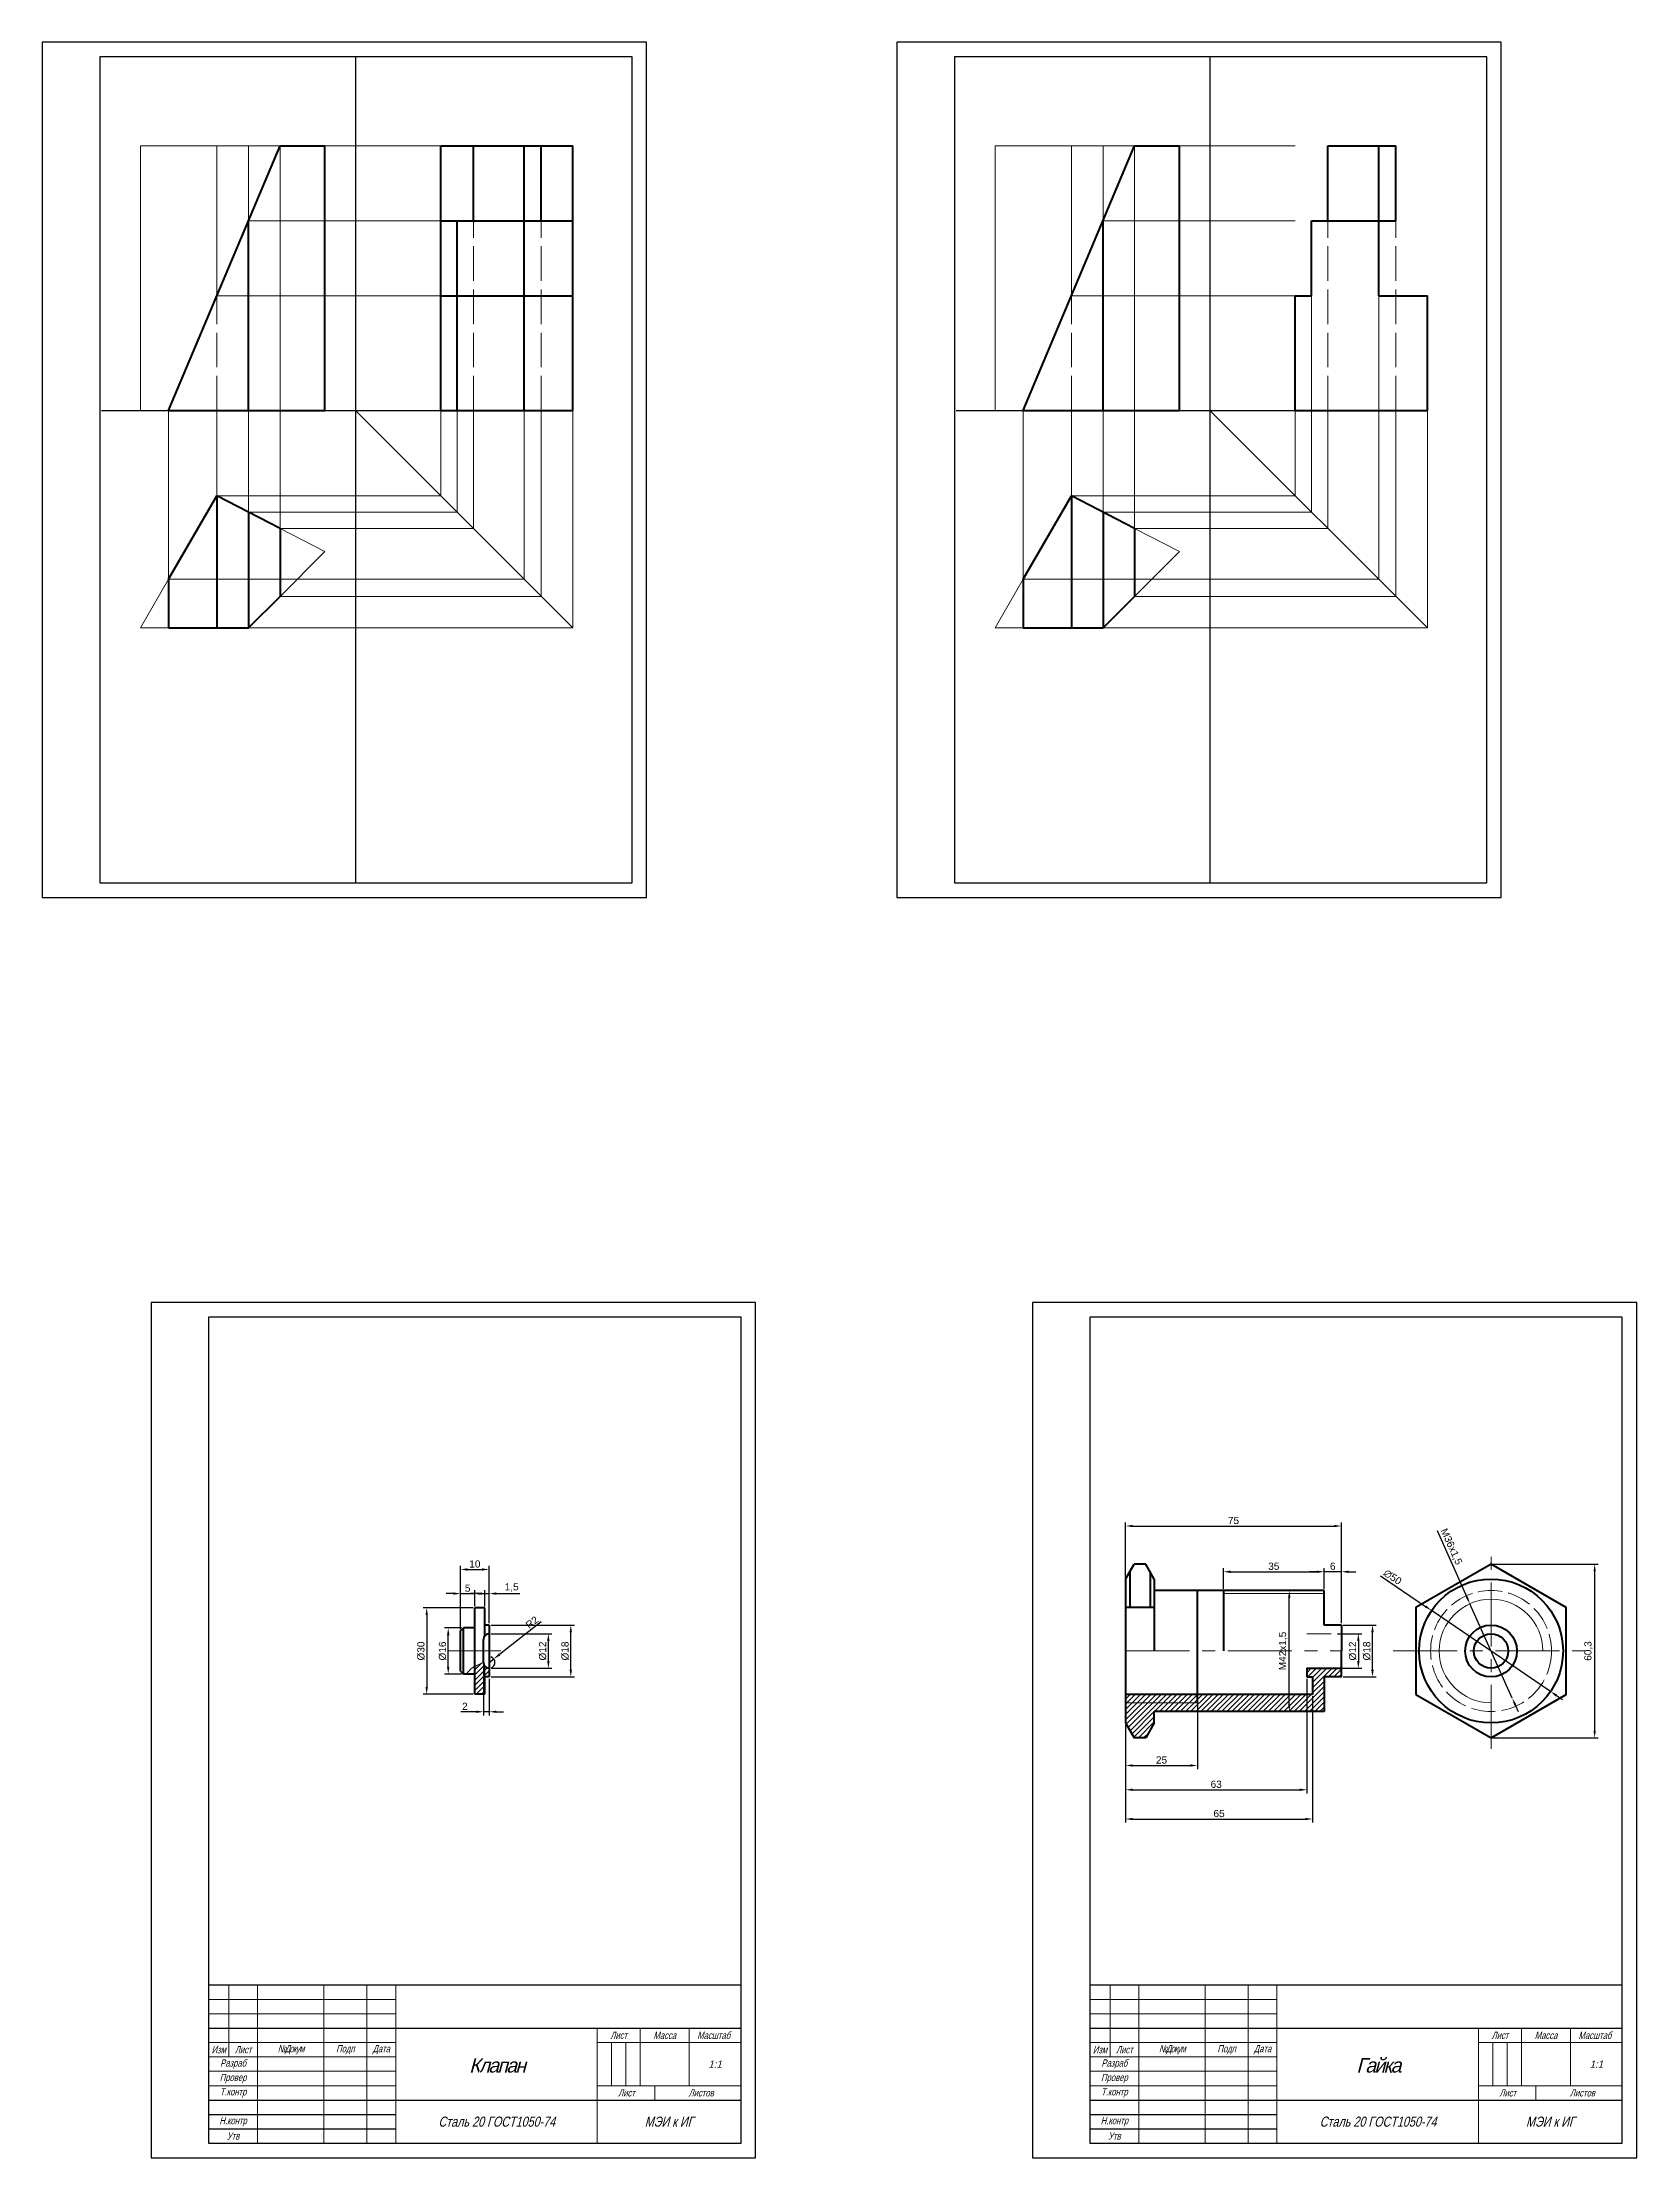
# Model space of a CAD drawing. Header units: millimetres. Extents: x 4220 to 12981, y 2004 to 7022.
# Drawn here: x 5450 to 6004, y 2795 to 3530 of the extents above; entities that cross this region are included whole.
import ezdxf

# ---------------------------------------------------------------- set-up
doc = ezdxf.new("R2010")
doc.units = ezdxf.units.MM
doc.linetypes.add('ACAD_ISO02W100', pattern=[15, 12, -3])
doc.linetypes.add('осевая', pattern=[50.8, 31.75, -6.35, 6.35, -6.35])
doc.styles.get("Standard").update_dxf_attribs({"font": 'arial.ttf'})
doc.dimstyles.new('ISO-25', dxfattribs={"dimtxt": 2.5, "dimasz": 2.5, "dimexe": 1.25, "dimexo": 0.625, "dimtad": 1, "dimtxsty": 'Standard', "dimcen": 2.5, "dimadec": 0, "dimazin": 0, "dimtfac": 1, "dimtmove": 0, "dimatfit": 3, "dimfxl": 1, "dimarcsym": 0})

# ---------------------------------------------------------------- blocks, each defined once
blk = doc.blocks.new('*D12')
at = {"color": 0, "lineweight": -2, "transparency": 16777216}
for p, q in [((5595.88, 2978.77), (5590, 2978.77)), ((5591.25, 2965.27), (5591.25, 2976.27)), ((5595.88, 2962.77), (5590, 2962.77))]:
    blk.add_line(p, q, dxfattribs=at)
at = {"color": 0, "lineweight": 9, "transparency": 16777216}
for points in [[(5590.83, 2976.27), (5591.66, 2976.27), (5591.25, 2978.77)], [(5590.83, 2965.27), (5591.66, 2965.27), (5591.25, 2962.77)]]:
    blk.add_solid(points, dxfattribs=at)
at = {"layer": 'Defpoints', "color": 0, "lineweight": 9, "transparency": 16777216}
for p in [(5591.25, 2978.77), (5596.51, 2978.77), (5596.51, 2962.77)]:
    blk.add_point(p, dxfattribs=at)
at = {"color": 0, "lineweight": 9, "transparency": 16777216, "insert": (5589.28, 2970.77), "char_height": 2.5, "attachment_point": 5, "rotation": 90}
blk.add_mtext('%%C16', dxfattribs=at)
blk = doc.blocks.new('*D13')
at = {"color": 0, "lineweight": -2, "transparency": 16777216}
for p, q in [((5606.13, 2979.77), (5635.1, 2979.77)), ((5633.85, 2964.27), (5633.85, 2977.27)), ((5606.13, 2961.77), (5635.1, 2961.77))]:
    blk.add_line(p, q, dxfattribs=at)
at = {"color": 0, "lineweight": 9, "transparency": 16777216}
for points in [[(5633.43, 2977.27), (5634.26, 2977.27), (5633.85, 2979.77)], [(5633.43, 2964.27), (5634.26, 2964.27), (5633.85, 2961.77)]]:
    blk.add_solid(points, dxfattribs=at)
at = {"layer": 'Defpoints', "color": 0, "lineweight": 9, "transparency": 16777216}
for p in [(5605.51, 2979.77), (5633.85, 2979.77), (5605.51, 2961.77)]:
    blk.add_point(p, dxfattribs=at)
at = {"color": 0, "lineweight": 9, "transparency": 16777216, "insert": (5631.88, 2970.77), "char_height": 2.5, "attachment_point": 5, "rotation": 90}
blk.add_mtext('%%C18', dxfattribs=at)
blk = doc.blocks.new('*D14')
at = {"color": 0, "lineweight": -2, "transparency": 16777216}
for p, q in [((5603.51, 2966.15), (5603.51, 2948.42)), ((5605.51, 2961.15), (5605.51, 2948.42)), ((5601.01, 2949.67), (5595.6, 2949.67)), ((5605.51, 2949.67), (5603.51, 2949.67)), ((5608.01, 2949.67), (5610.51, 2949.67))]:
    blk.add_line(p, q, dxfattribs=at)
at = {"color": 0, "lineweight": 9, "transparency": 16777216}
for points in [[(5601.01, 2950.08), (5601.01, 2949.25), (5603.51, 2949.67)], [(5608.01, 2950.08), (5608.01, 2949.25), (5605.51, 2949.67)]]:
    blk.add_solid(points, dxfattribs=at)
at = {"layer": 'Defpoints', "color": 0, "lineweight": 9, "transparency": 16777216}
for p in [(5603.51, 2966.77), (5605.51, 2961.77), (5603.51, 2949.67)]:
    blk.add_point(p, dxfattribs=at)
at = {"color": 0, "lineweight": 9, "transparency": 16777216, "insert": (5597.05, 2951.55), "char_height": 2.5, "attachment_point": 5}
blk.add_mtext('2', dxfattribs=at)
blk = doc.blocks.new('*D15')
at = {"color": 0, "lineweight": -2, "transparency": 16777216}
for p, q in [((5606.13, 2976.77), (5627.31, 2976.77)), ((5626.06, 2967.27), (5626.06, 2974.27)), ((5606.13, 2964.77), (5627.31, 2964.77))]:
    blk.add_line(p, q, dxfattribs=at)
at = {"color": 0, "lineweight": 9, "transparency": 16777216}
for points in [[(5625.64, 2974.27), (5626.47, 2974.27), (5626.06, 2976.77)], [(5625.64, 2967.27), (5626.47, 2967.27), (5626.06, 2964.77)]]:
    blk.add_solid(points, dxfattribs=at)
at = {"layer": 'Defpoints', "color": 0, "lineweight": 9, "transparency": 16777216}
for p in [(5605.51, 2976.77), (5626.06, 2976.77), (5605.51, 2964.77)]:
    blk.add_point(p, dxfattribs=at)
at = {"color": 0, "lineweight": 9, "transparency": 16777216, "insert": (5624.09, 2970.77), "char_height": 2.5, "attachment_point": 5, "rotation": 90}
blk.add_mtext('%%C12', dxfattribs=at)
blk = doc.blocks.new('*D16')
at = {"color": 0, "lineweight": -2, "transparency": 16777216}
for p, q in [((5623.6, 2980.9), (5609.05, 2969.54)), ((5605.51, 2966.77), (5607.08, 2968))]:
    blk.add_line(p, q, dxfattribs=at)
blk.add_arc((5605.51, 2966.77), 2, 287.90493, 73.78662, dxfattribs=at)
at = {"color": 0, "lineweight": 9, "transparency": 16777216}
blk.add_solid([(5608.8, 2969.87), (5609.31, 2969.21), (5607.08, 2968)], dxfattribs=at)
at = {"layer": 'Defpoints', "color": 0, "lineweight": 9, "transparency": 16777216}
for p in [(5605.51, 2966.77), (5607.08, 2968)]:
    blk.add_point(p, dxfattribs=at)
at = {"color": 0, "lineweight": 9, "transparency": 16777216, "insert": (5620.37, 2980.76), "char_height": 2.5, "attachment_point": 5, "rotation": 37.97676}
blk.add_mtext('R2', dxfattribs=at)
blk = doc.blocks.new('*D17')
at = {"color": 0, "lineweight": -2, "transparency": 16777216}
for p, q in [((5599.88, 2985.77), (5582.52, 2985.77)), ((5583.77, 2983.27), (5583.77, 2958.27)), ((5599.88, 2955.77), (5582.52, 2955.77))]:
    blk.add_line(p, q, dxfattribs=at)
at = {"color": 0, "lineweight": 9, "transparency": 16777216}
for points in [[(5583.36, 2983.27), (5584.19, 2983.27), (5583.77, 2985.77)], [(5583.36, 2958.27), (5584.19, 2958.27), (5583.77, 2955.77)]]:
    blk.add_solid(points, dxfattribs=at)
at = {"layer": 'Defpoints', "color": 0, "lineweight": 9, "transparency": 16777216}
for p in [(5600.51, 2985.77), (5583.77, 2955.77), (5600.51, 2955.77)]:
    blk.add_point(p, dxfattribs=at)
at = {"color": 0, "lineweight": 9, "transparency": 16777216, "insert": (5581.8, 2970.77), "char_height": 2.5, "attachment_point": 5, "rotation": 90}
blk.add_mtext('%%C30', dxfattribs=at)
blk = doc.blocks.new('*D18')
at = {"color": 0, "lineweight": -2, "transparency": 16777216}
for p, q in [((5593.01, 2990.71), (5590.51, 2990.71)), ((5595.51, 2978.4), (5595.51, 2991.96)), ((5595.51, 2990.71), (5600.51, 2990.71)), ((5600.51, 2986.4), (5600.51, 2991.96)), ((5603.01, 2990.71), (5605.51, 2990.71))]:
    blk.add_line(p, q, dxfattribs=at)
at = {"color": 0, "lineweight": 9, "transparency": 16777216}
for points in [[(5593.01, 2991.13), (5593.01, 2990.29), (5595.51, 2990.71)], [(5603.01, 2991.13), (5603.01, 2990.29), (5600.51, 2990.71)]]:
    blk.add_solid(points, dxfattribs=at)
at = {"layer": 'Defpoints', "color": 0, "lineweight": 9, "transparency": 16777216}
for p in [(5600.51, 2990.71), (5600.51, 2985.77), (5595.51, 2977.77)]:
    blk.add_point(p, dxfattribs=at)
at = {"color": 0, "lineweight": 9, "transparency": 16777216, "insert": (5598.01, 2992.6), "char_height": 2.5, "attachment_point": 5}
blk.add_mtext('5', dxfattribs=at)
blk = doc.blocks.new('*D19')
at = {"color": 0, "lineweight": -2, "transparency": 16777216}
for p, q in [((5595.51, 2978.4), (5595.51, 3000.34)), ((5598.01, 2999.09), (5603.01, 2999.09)), ((5605.51, 2980.4), (5605.51, 3000.34))]:
    blk.add_line(p, q, dxfattribs=at)
at = {"color": 0, "lineweight": 9, "transparency": 16777216}
for points in [[(5598.01, 2999.51), (5598.01, 2998.68), (5595.51, 2999.09)], [(5603.01, 2999.51), (5603.01, 2998.68), (5605.51, 2999.09)]]:
    blk.add_solid(points, dxfattribs=at)
at = {"layer": 'Defpoints', "color": 0, "lineweight": 9, "transparency": 16777216}
for p in [(5605.51, 2999.09), (5595.51, 2977.77), (5605.51, 2979.77)]:
    blk.add_point(p, dxfattribs=at)
at = {"color": 0, "lineweight": 9, "transparency": 16777216, "insert": (5600.51, 3000.99), "char_height": 2.5, "attachment_point": 5}
blk.add_mtext('10', dxfattribs=at)
blk = doc.blocks.new('*D20')
at = {"color": 0, "lineweight": -2, "transparency": 16777216}
for p, q in [((5601.51, 2990.71), (5599.01, 2990.71)), ((5604.01, 2986.4), (5604.01, 2991.96)), ((5604.01, 2990.71), (5605.51, 2990.71)), ((5605.51, 2980.4), (5605.51, 2991.96)), ((5608.01, 2990.71), (5616.09, 2990.71))]:
    blk.add_line(p, q, dxfattribs=at)
at = {"color": 0, "lineweight": 9, "transparency": 16777216}
for points in [[(5601.51, 2991.13), (5601.51, 2990.29), (5604.01, 2990.71)], [(5608.01, 2991.13), (5608.01, 2990.29), (5605.51, 2990.71)]]:
    blk.add_solid(points, dxfattribs=at)
at = {"layer": 'Defpoints', "color": 0, "lineweight": 9, "transparency": 16777216}
for p in [(5605.51, 2990.71), (5604.01, 2985.77), (5605.51, 2979.77)]:
    blk.add_point(p, dxfattribs=at)
at = {"color": 0, "lineweight": 9, "transparency": 16777216, "insert": (5613.3, 2992.84), "char_height": 2.5, "attachment_point": 5}
blk.add_mtext('1,5', dxfattribs=at)
blk = doc.blocks.new('*D21')
at = {"color": 0, "lineweight": -2, "transparency": 16777216}
for p, q in [((5954.26, 3000.92), (5990.88, 3000.92)), ((5989.63, 2998.42), (5989.63, 2943.12)), ((5954.26, 2940.62), (5990.88, 2940.62))]:
    blk.add_line(p, q, dxfattribs=at)
at = {"color": 0, "lineweight": 9, "transparency": 16777216}
for points in [[(5989.22, 2998.42), (5990.05, 2998.42), (5989.63, 3000.92)], [(5989.22, 2943.12), (5990.05, 2943.12), (5989.63, 2940.62)]]:
    blk.add_solid(points, dxfattribs=at)
at = {"layer": 'Defpoints', "color": 0, "lineweight": 9, "transparency": 16777216}
for p in [(5953.63, 3000.92), (5953.63, 2940.62), (5989.63, 2940.62)]:
    blk.add_point(p, dxfattribs=at)
at = {"color": 0, "lineweight": 9, "transparency": 16777216, "insert": (5987.51, 2970.77), "char_height": 2.5, "attachment_point": 5, "rotation": 90}
blk.add_mtext('60,3', dxfattribs=at)
blk = doc.blocks.new('*D22')
at = {"color": 0, "lineweight": -2, "transparency": 16777216}
for p, q in [((5902.25, 2979.77), (5913.68, 2979.77)), ((5912.43, 2964.27), (5912.43, 2977.27)), ((5902.25, 2961.77), (5913.68, 2961.77))]:
    blk.add_line(p, q, dxfattribs=at)
at = {"color": 0, "lineweight": 9, "transparency": 16777216}
for points in [[(5912.02, 2977.27), (5912.85, 2977.27), (5912.43, 2979.77)], [(5912.02, 2964.27), (5912.85, 2964.27), (5912.43, 2961.77)]]:
    blk.add_solid(points, dxfattribs=at)
at = {"layer": 'Defpoints', "color": 0, "lineweight": 9, "transparency": 16777216}
for p in [(5901.62, 2979.77), (5912.43, 2979.77), (5901.62, 2961.77)]:
    blk.add_point(p, dxfattribs=at)
at = {"color": 0, "lineweight": 9, "transparency": 16777216, "insert": (5910.46, 2970.77), "char_height": 2.5, "attachment_point": 5, "rotation": 90}
blk.add_mtext('%%C18', dxfattribs=at)
blk = doc.blocks.new('*D23')
at = {"color": 0, "lineweight": -2, "transparency": 16777216}
for p, q in [((5851.62, 2953.07), (5851.62, 2929.75)), ((5826.62, 2945.15), (5826.62, 2929.75)), ((5829.12, 2931), (5849.12, 2931))]:
    blk.add_line(p, q, dxfattribs=at)
at = {"color": 0, "lineweight": 9, "transparency": 16777216}
for points in [[(5829.12, 2931.42), (5829.12, 2930.59), (5826.62, 2931)], [(5849.12, 2931.42), (5849.12, 2930.59), (5851.62, 2931)]]:
    blk.add_solid(points, dxfattribs=at)
at = {"layer": 'Defpoints', "color": 0, "lineweight": 9, "transparency": 16777216}
for p in [(5851.62, 2953.7), (5826.62, 2945.77), (5851.62, 2931)]:
    blk.add_point(p, dxfattribs=at)
at = {"color": 0, "lineweight": 9, "transparency": 16777216, "insert": (5839.12, 2932.9), "char_height": 2.5, "attachment_point": 5}
blk.add_mtext('25', dxfattribs=at)
blk = doc.blocks.new('*D24')
at = {"color": 0, "lineweight": -2, "transparency": 16777216}
for p, q in [((5893.12, 2998.3), (5890.62, 2998.3)), ((5895.62, 2992.4), (5895.62, 2999.55)), ((5901.62, 2998.3), (5895.62, 2998.3)), ((5901.62, 2980.4), (5901.62, 2999.55)), ((5904.12, 2998.3), (5906.62, 2998.3))]:
    blk.add_line(p, q, dxfattribs=at)
at = {"color": 0, "lineweight": 9, "transparency": 16777216}
for points in [[(5893.12, 2998.71), (5893.12, 2997.88), (5895.62, 2998.3)], [(5904.12, 2998.71), (5904.12, 2997.88), (5901.62, 2998.3)]]:
    blk.add_solid(points, dxfattribs=at)
at = {"layer": 'Defpoints', "color": 0, "lineweight": 9, "transparency": 16777216}
for p in [(5895.62, 2998.3), (5895.62, 2991.77), (5901.62, 2979.77)]:
    blk.add_point(p, dxfattribs=at)
at = {"color": 0, "lineweight": 9, "transparency": 16777216, "insert": (5898.62, 3000.2), "char_height": 2.5, "attachment_point": 5}
blk.add_mtext('6', dxfattribs=at)
blk = doc.blocks.new('*D25')
at = {"color": 0, "lineweight": -2, "transparency": 16777216}
for p, q in [((5860.62, 2992.4), (5860.62, 2999.55)), ((5863.12, 2998.3), (5893.12, 2998.3)), ((5895.62, 2992.4), (5895.62, 2999.55))]:
    blk.add_line(p, q, dxfattribs=at)
at = {"color": 0, "lineweight": 9, "transparency": 16777216}
for points in [[(5863.12, 2998.71), (5863.12, 2997.88), (5860.62, 2998.3)], [(5893.12, 2998.71), (5893.12, 2997.88), (5895.62, 2998.3)]]:
    blk.add_solid(points, dxfattribs=at)
at = {"layer": 'Defpoints', "color": 0, "lineweight": 9, "transparency": 16777216}
for p in [(5895.62, 2998.3), (5860.62, 2991.77), (5895.62, 2991.77)]:
    blk.add_point(p, dxfattribs=at)
at = {"color": 0, "lineweight": 9, "transparency": 16777216, "insert": (5878.12, 3000.2), "char_height": 2.5, "attachment_point": 5}
blk.add_mtext('35', dxfattribs=at)
blk = doc.blocks.new('*D26')
at = {"color": 0, "lineweight": -2, "transparency": 16777216}
for p, q in [((5889.62, 2961.15), (5889.62, 2921.32)), ((5826.62, 2945.15), (5826.62, 2921.32)), ((5829.12, 2922.57), (5887.12, 2922.57))]:
    blk.add_line(p, q, dxfattribs=at)
at = {"color": 0, "lineweight": 9, "transparency": 16777216}
for points in [[(5829.12, 2922.99), (5829.12, 2922.15), (5826.62, 2922.57)], [(5887.12, 2922.99), (5887.12, 2922.15), (5889.62, 2922.57)]]:
    blk.add_solid(points, dxfattribs=at)
at = {"layer": 'Defpoints', "color": 0, "lineweight": 9, "transparency": 16777216}
for p in [(5889.62, 2961.77), (5826.62, 2945.77), (5889.62, 2922.57)]:
    blk.add_point(p, dxfattribs=at)
at = {"color": 0, "lineweight": 9, "transparency": 16777216, "insert": (5858.12, 2924.47), "char_height": 2.5, "attachment_point": 5}
blk.add_mtext('63', dxfattribs=at)
blk = doc.blocks.new('*D27')
at = {"color": 0, "lineweight": -2, "transparency": 16777216}
for p, q in [((5891.62, 2955.07), (5891.62, 2911.16)), ((5826.62, 2945.15), (5826.62, 2911.16)), ((5829.12, 2912.41), (5889.12, 2912.41))]:
    blk.add_line(p, q, dxfattribs=at)
at = {"color": 0, "lineweight": 9, "transparency": 16777216}
for points in [[(5829.12, 2912.83), (5829.12, 2912), (5826.62, 2912.41)], [(5889.12, 2912.83), (5889.12, 2912), (5891.62, 2912.41)]]:
    blk.add_solid(points, dxfattribs=at)
at = {"layer": 'Defpoints', "color": 0, "lineweight": 9, "transparency": 16777216}
for p in [(5891.62, 2955.7), (5826.62, 2945.77), (5891.62, 2912.41)]:
    blk.add_point(p, dxfattribs=at)
at = {"color": 0, "lineweight": 9, "transparency": 16777216, "insert": (5859.12, 2914.31), "char_height": 2.5, "attachment_point": 5}
blk.add_mtext('65', dxfattribs=at)
blk = doc.blocks.new('*D28')
at = {"color": 0, "lineweight": -2, "transparency": 16777216}
for p, q in [((5826.62, 2996.4), (5826.62, 3015.44)), ((5829.12, 3014.19), (5899.12, 3014.19)), ((5901.62, 2980.4), (5901.62, 3015.44))]:
    blk.add_line(p, q, dxfattribs=at)
at = {"color": 0, "lineweight": 9, "transparency": 16777216}
for points in [[(5829.12, 3014.61), (5829.12, 3013.78), (5826.62, 3014.19)], [(5899.12, 3014.61), (5899.12, 3013.78), (5901.62, 3014.19)]]:
    blk.add_solid(points, dxfattribs=at)
at = {"layer": 'Defpoints', "color": 0, "lineweight": 9, "transparency": 16777216}
for p in [(5901.62, 3014.19), (5826.62, 2995.77), (5901.62, 2979.77)]:
    blk.add_point(p, dxfattribs=at)
at = {"color": 0, "lineweight": 9, "transparency": 16777216, "insert": (5864.12, 3016.09), "char_height": 2.5, "attachment_point": 5}
blk.add_mtext('75', dxfattribs=at)
blk = doc.blocks.new('*D29')
at = {"color": 0, "lineweight": -2, "transparency": 16777216}
for p, q in [((5915.19, 2996.92), (5930.89, 2986.24)), ((5974.3, 2956.71), (5932.96, 2984.84)), ((5976.37, 2955.31), (5978.44, 2953.9))]:
    blk.add_line(p, q, dxfattribs=at)
at = {"color": 0, "lineweight": 9, "transparency": 16777216}
for points in [[(5931.13, 2986.59), (5930.66, 2985.9), (5932.96, 2984.84)], [(5976.6, 2955.65), (5976.13, 2954.96), (5974.3, 2956.71)]]:
    blk.add_solid(points, dxfattribs=at)
at = {"layer": 'Defpoints', "color": 0, "lineweight": 9, "transparency": 16777216}
for p in [(5932.96, 2984.84), (5974.3, 2956.71)]:
    blk.add_point(p, dxfattribs=at)
at = {"color": 0, "lineweight": 9, "transparency": 16777216, "insert": (5919.42, 2996.43), "char_height": 2.5, "attachment_point": 5, "rotation": 325.77365}
blk.add_mtext('∅50', dxfattribs=at)
blk = doc.blocks.new('*D30')
at = {"color": 0, "lineweight": -2, "transparency": 16777216}
for p, q in [((5884.16, 2991.77), (5884.78, 2991.77)), ((5883.53, 2952.27), (5883.53, 2989.27)), ((5884.16, 2949.77), (5884.78, 2949.77))]:
    blk.add_line(p, q, dxfattribs=at)
at = {"color": 0, "lineweight": 9, "transparency": 16777216}
for points in [[(5883.11, 2989.27), (5883.95, 2989.27), (5883.53, 2991.77)], [(5883.11, 2952.27), (5883.95, 2952.27), (5883.53, 2949.77)]]:
    blk.add_solid(points, dxfattribs=at)
at = {"layer": 'Defpoints', "color": 0, "lineweight": 9, "transparency": 16777216}
for p in [(5883.53, 2991.77), (5883.53, 2991.77), (5883.53, 2949.77)]:
    blk.add_point(p, dxfattribs=at)
at = {"color": 0, "lineweight": 9, "transparency": 16777216, "insert": (5881.4, 2970.77), "char_height": 2.5, "attachment_point": 5, "rotation": 90}
blk.add_mtext('М42х1,5', dxfattribs=at)
blk = doc.blocks.new('*D31')
at = {"color": 0, "lineweight": -2, "transparency": 16777216}
for p, q in [((5934.86, 3012.6), (5945.24, 2989.48)), ((5961, 2954.35), (5946.26, 2987.2)), ((5962.02, 2952.07), (5963.05, 2949.79))]:
    blk.add_line(p, q, dxfattribs=at)
at = {"color": 0, "lineweight": 9, "transparency": 16777216}
for points in [[(5945.62, 2989.65), (5944.86, 2989.31), (5946.26, 2987.2)], [(5962.4, 2952.24), (5961.64, 2951.9), (5961, 2954.35)]]:
    blk.add_solid(points, dxfattribs=at)
at = {"layer": 'Defpoints', "color": 0, "lineweight": 9, "transparency": 16777216}
for p in [(5946.26, 2987.2), (5961, 2954.35)]:
    blk.add_point(p, dxfattribs=at)
at = {"color": 0, "lineweight": 9, "transparency": 16777216, "insert": (5939.72, 3006.97), "char_height": 2.5, "attachment_point": 5, "rotation": 294.16775}
blk.add_mtext('М36х1,5', dxfattribs=at)
blk = doc.blocks.new('*D32')
at = {"color": 0, "lineweight": -2, "transparency": 16777216}
for p, q in [((5900.41, 2976.77), (5908.76, 2976.77)), ((5907.51, 2974.27), (5907.51, 2967.27)), ((5900.41, 2964.77), (5908.76, 2964.77))]:
    blk.add_line(p, q, dxfattribs=at)
at = {"color": 0, "lineweight": 9, "transparency": 16777216}
for points in [[(5907.09, 2974.27), (5907.92, 2974.27), (5907.51, 2976.77)], [(5907.09, 2967.27), (5907.92, 2967.27), (5907.51, 2964.77)]]:
    blk.add_solid(points, dxfattribs=at)
at = {"layer": 'Defpoints', "color": 0, "lineweight": 9, "transparency": 16777216}
for p in [(5899.79, 2976.77), (5899.79, 2964.77), (5907.51, 2964.77)]:
    blk.add_point(p, dxfattribs=at)
at = {"color": 0, "lineweight": 9, "transparency": 16777216, "insert": (5905.53, 2970.77), "char_height": 2.5, "attachment_point": 5, "rotation": 90}
blk.add_mtext('%%C12', dxfattribs=at)

msp = doc.modelspace()

# ---------------------------------------------------------------- hatches: boundary and pattern name
at = {"lineweight": 9}
h = msp.add_hatch(dxfattribs=at)
h.set_pattern_fill('ANSI31', color=256, scale=0.4)
h.set_pattern_definition([(45, (5604.765, 2963.1311), (-0.89803, 0.89803), [])])
h.paths.add_polyline_path([(5605.508, 2964.774, -0.2152504), (5604.008, 2965.451), (5604.008, 2961.774), (5605.508, 2961.774)])
edge = h.paths.add_edge_path()
edge.add_line((5604.008, 2961.774), (5604.008, 2965.451))
edge.add_arc((5605.508, 2966.774), 2, 180, 221.409622, ccw=False)
edge.add_spline(control_points=[(5603.508, 2966.774), (5603.008, 2966.782), (5602.082, 2966.015), (5601.041, 2965.619), (5600.508, 2965.383)], knot_values=[3.9938028, 3.9938028, 3.9938028, 3.9938028, 5.5038785, 7.2730598, 7.2730598, 7.2730598, 7.2730598], degree=3, periodic=0)
edge.add_line((5600.508, 2965.383), (5600.508, 2955.774))
edge.add_line((5600.508, 2955.774), (5604.008, 2955.774))
edge.add_line((5604.008, 2955.774), (5604.008, 2961.774))
h = msp.add_hatch(dxfattribs=at)
h.set_pattern_fill('ANSI31', color=256, scale=0.4)
h.set_pattern_definition([(45, (5837.4548, 2954.1562), (-0.898026, 0.898026), [])])
h.paths.add_polyline_path([(5851.621, 2955.699), (5826.621, 2955.699), (5826.621, 2952.774), (5851.621, 2952.774)], flags=17)
h.paths.add_polyline_path([(5895.621, 2961.774), (5901.621, 2961.774), (5901.621, 2964.774), (5889.621, 2964.774), (5889.621, 2961.774), (5891.621, 2961.774), (5891.621, 2955.699), (5851.621, 2955.699), (5851.621, 2952.774), (5826.621, 2952.774), (5826.621, 2945.774), (5829.595, 2940.624), (5833.648, 2940.624), (5836.621, 2945.774), (5836.621, 2949.774), (5895.621, 2949.774)])

# ---------------------------------------------------------------- linework, layer by layer
for p, q in [((5660.198, 3529.553), (5450.198, 3529.553)), ((5450.198, 3529.553), (5450.198, 3232.553)), ((5660.198, 3232.553), (5660.198, 3529.553)), ((5957.148, 3529.553), (5747.148, 3529.553)), ((5747.148, 3529.553), (5747.148, 3232.553)), ((5957.148, 3232.553), (5957.148, 3529.553)), ((5655.198, 3524.553), (5470.198, 3524.553)), ((5470.198, 3524.553), (5470.198, 3237.553)), ((5558.988, 3524.553), (5558.988, 3237.553)), ((5655.198, 3237.553), (5655.198, 3524.553)), ((5952.148, 3524.553), (5767.148, 3524.553)), ((5767.148, 3524.553), (5767.148, 3237.553)), ((5855.938, 3524.553), (5855.938, 3237.553)), ((5952.148, 3237.553), (5952.148, 3524.553)), ((5470.802, 3401.693), (5634.562, 3401.693)), ((5767.752, 3401.693), (5931.512, 3401.693)), ((5470.198, 3237.553), (5655.198, 3237.553)), ((5767.148, 3237.553), (5952.148, 3237.553)), ((5450.198, 3232.553), (5660.198, 3232.553)), ((5747.148, 3232.553), (5957.148, 3232.553)), ((5698.008, 3091.774), (5488.008, 3091.774)), ((5488.008, 3091.774), (5488.008, 2794.774)), ((5693.008, 3086.774), (5508.008, 3086.774)), ((5508.008, 3086.774), (5508.008, 2799.774)), ((5693.008, 2799.774), (5693.008, 3086.774)), ((5698.008, 2794.774), (5698.008, 3091.774)), ((6004.243, 3091.774), (5794.243, 3091.774)), ((5794.243, 3091.774), (5794.243, 2794.774)), ((5999.243, 3086.774), (5814.243, 3086.774)), ((5814.243, 3086.774), (5814.243, 2799.774)), ((5999.243, 2799.774), (5999.243, 3086.774)), ((6004.243, 2794.774), (6004.243, 3091.774)), ((5508.008, 2854.774), (5693.008, 2854.774)), ((5508.008, 2854.774), (5693.008, 2854.774)), ((5814.243, 2854.774), (5999.243, 2854.774)), ((5508.008, 2839.774), (5693.008, 2839.774)), ((5814.243, 2839.774), (5999.243, 2839.774)), ((5508.008, 2814.774), (5693.008, 2814.774)), ((5814.243, 2814.774), (5999.243, 2814.774)), ((5508.008, 2809.774), (5573.008, 2809.774)), ((5814.243, 2809.774), (5879.243, 2809.774)), ((5508.008, 2804.774), (5573.008, 2804.774)), ((5508.008, 2799.774), (5693.008, 2799.774)), ((5508.008, 2799.774), (5693.008, 2799.774)), ((5814.243, 2804.774), (5879.243, 2804.774)), ((5814.243, 2799.774), (5999.243, 2799.774)), ((5814.243, 2799.774), (5999.243, 2799.774)), ((5488.008, 2794.774), (5698.008, 2794.774)), ((5794.243, 2794.774), (6004.243, 2794.774))]:
    msp.add_line(p, q)
for p, q in [((5484.354, 3401.693), (5484.354, 3493.602)), ((5484.354, 3493.602), (5532.827, 3493.602)), ((5510.858, 3441.448), (5510.858, 3493.602)), ((5521.854, 3467.552), (5521.854, 3493.602)), ((5532.827, 3493.602), (5532.827, 3360.692)), ((5548.395, 3493.602), (5588.655, 3493.602)), ((5781.304, 3401.693), (5781.304, 3493.602)), ((5781.304, 3493.602), (5829.777, 3493.602)), ((5807.808, 3441.448), (5807.808, 3493.602)), ((5818.804, 3467.552), (5818.804, 3493.602)), ((5829.777, 3493.602), (5829.777, 3360.692)), ((5845.345, 3493.602), (5885.605, 3493.602)), ((5521.854, 3467.552), (5588.655, 3467.552)), ((5818.804, 3467.552), (5885.605, 3467.552)), ((5510.858, 3441.448), (5588.655, 3441.448)), ((5807.808, 3441.448), (5885.605, 3441.448)), ((5891.278, 3401.693), (5891.278, 3441.448)), ((5914.61, 3401.693), (5914.61, 3441.448)), ((5484.354, 3401.693), (5494.112, 3401.693)), ((5494.112, 3401.693), (5494.112, 3343.021)), ((5510.858, 3401.693), (5510.858, 3372.026)), ((5521.854, 3401.693), (5521.854, 3366.359)), ((5558.988, 3401.693), (5634.562, 3326.119)), ((5588.655, 3372.026), (5588.655, 3401.693)), ((5594.328, 3366.353), (5594.328, 3401.693)), ((5599.99, 3360.692), (5599.99, 3401.693)), ((5617.66, 3343.021), (5617.66, 3401.693)), ((5623.589, 3337.092), (5623.589, 3401.693)), ((5634.562, 3326.119), (5634.562, 3401.693)), ((5781.304, 3401.693), (5791.062, 3401.693)), ((5791.062, 3401.693), (5791.062, 3343.021)), ((5807.808, 3401.693), (5807.808, 3372.026)), ((5818.804, 3401.693), (5818.804, 3366.359)), ((5855.938, 3401.693), (5931.512, 3326.119)), ((5885.605, 3372.026), (5885.605, 3401.693)), ((5891.278, 3366.353), (5891.278, 3401.693)), ((5896.939, 3360.692), (5896.939, 3401.693)), ((5914.61, 3343.021), (5914.61, 3401.693)), ((5920.539, 3337.092), (5920.539, 3401.693)), ((5931.512, 3326.119), (5931.512, 3401.693)), ((5510.858, 3372.026), (5588.655, 3372.026)), ((5521.854, 3366.353), (5594.328, 3366.353)), ((5807.808, 3372.026), (5885.605, 3372.026)), ((5818.804, 3366.353), (5891.278, 3366.353)), ((5548.395, 3352.66), (5532.827, 3360.692)), ((5532.827, 3360.692), (5599.99, 3360.692)), ((5845.345, 3352.66), (5829.777, 3360.692)), ((5829.777, 3360.692), (5896.939, 3360.692)), ((5532.827, 3337.092), (5548.395, 3352.66)), ((5829.777, 3337.092), (5845.345, 3352.66)), ((5484.354, 3326.119), (5494.112, 3343.021)), ((5494.112, 3343.021), (5617.66, 3343.021)), ((5532.827, 3337.092), (5623.589, 3337.092)), ((5781.304, 3326.119), (5791.062, 3343.021)), ((5791.062, 3343.021), (5914.61, 3343.021)), ((5829.777, 3337.092), (5920.539, 3337.092)), ((5484.354, 3326.119), (5494.112, 3326.119)), ((5521.854, 3326.119), (5634.562, 3326.119)), ((5634.562, 3326.119), (5634.562, 3326.119)), ((5781.304, 3326.119), (5791.062, 3326.119)), ((5818.804, 3326.119), (5931.512, 3326.119)), ((5931.512, 3326.119), (5931.512, 3326.119)), ((5895.621, 2991.774), (5860.621, 2991.774)), ((5860.621, 2990.774), (5895.621, 2990.774)), ((5830.984, 2985.849), (5832.259, 2985.849)), ((5609.508, 2970.774), (5591.508, 2970.774)), ((5604.008, 2961.774), (5604.008, 2965.451)), ((5605.508, 2964.774), (5605.508, 2964.774)), ((5851.621, 2952.774), (5826.621, 2952.774)), ((5508.008, 2854.774), (5515.008, 2854.774)), ((5515.008, 2854.774), (5515.008, 2829.774)), ((5525.008, 2854.774), (5525.008, 2799.774)), ((5548.008, 2854.774), (5548.008, 2799.774)), ((5563.008, 2854.774), (5563.008, 2799.774)), ((5573.008, 2854.774), (5573.008, 2799.774)), ((5814.243, 2854.774), (5821.243, 2854.774)), ((5821.243, 2854.774), (5821.243, 2829.774)), ((5831.243, 2854.774), (5831.243, 2799.774)), ((5854.243, 2854.774), (5854.243, 2799.774)), ((5869.243, 2854.774), (5869.243, 2799.774)), ((5879.243, 2854.774), (5879.243, 2799.774)), ((5573.008, 2849.774), (5508.008, 2849.774)), ((5573.008, 2844.774), (5508.008, 2844.774)), ((5879.243, 2849.774), (5814.243, 2849.774)), ((5879.243, 2844.774), (5814.243, 2844.774)), ((5573.008, 2839.774), (5508.008, 2839.774)), ((5573.008, 2839.774), (5508.008, 2839.774)), ((5643.003, 2799.774), (5643.003, 2839.774)), ((5658.003, 2839.774), (5658.003, 2819.774)), ((5675.003, 2819.774), (5675.003, 2839.774)), ((5879.243, 2839.774), (5814.243, 2839.774)), ((5879.243, 2839.774), (5814.243, 2839.774)), ((5949.238, 2799.774), (5949.238, 2839.774)), ((5964.238, 2839.774), (5964.238, 2819.774)), ((5981.238, 2819.774), (5981.238, 2839.774)), ((5573.008, 2834.774), (5508.008, 2834.774)), ((5573.008, 2829.774), (5508.008, 2829.774)), ((5643.003, 2834.774), (5693.008, 2834.774)), ((5643.003, 2834.774), (5658.003, 2834.774)), ((5648.003, 2834.774), (5648.003, 2819.774)), ((5653.003, 2834.774), (5653.003, 2819.774)), ((5879.243, 2834.774), (5814.243, 2834.774)), ((5879.243, 2829.774), (5814.243, 2829.774)), ((5949.238, 2834.774), (5999.243, 2834.774)), ((5949.238, 2834.774), (5964.238, 2834.774)), ((5954.238, 2834.774), (5954.238, 2819.774)), ((5959.238, 2834.774), (5959.238, 2819.774)), ((5573.008, 2824.774), (5508.008, 2824.774)), ((5879.243, 2824.774), (5814.243, 2824.774)), ((5573.008, 2819.774), (5508.008, 2819.774)), ((5643.003, 2819.774), (5693.008, 2819.774)), ((5643.003, 2814.774), (5663.003, 2814.774)), ((5658.003, 2819.774), (5675.003, 2819.774)), ((5663.003, 2814.774), (5663.003, 2819.774)), ((5879.243, 2819.774), (5814.243, 2819.774)), ((5949.238, 2819.774), (5999.243, 2819.774)), ((5949.238, 2814.774), (5969.238, 2814.774)), ((5964.238, 2819.774), (5981.238, 2819.774)), ((5969.238, 2814.774), (5969.238, 2819.774))]:
    msp.add_line(p, q, dxfattribs=at)
at = {"lineweight": 40}
for p, q in [((5494.112, 3401.693), (5532.827, 3493.602)), ((5532.827, 3493.602), (5548.395, 3493.602)), ((5548.395, 3401.693), (5548.395, 3493.602)), ((5588.655, 3401.693), (5588.655, 3493.602)), ((5588.655, 3493.602), (5634.562, 3493.602)), ((5599.99, 3467.552), (5599.99, 3493.602)), ((5617.66, 3401.693), (5617.66, 3493.602)), ((5623.589, 3467.552), (5623.589, 3493.602)), ((5634.562, 3401.693), (5634.562, 3493.602)), ((5791.062, 3401.693), (5829.777, 3493.602)), ((5829.777, 3493.602), (5845.345, 3493.602)), ((5845.345, 3401.693), (5845.345, 3493.602)), ((5896.939, 3493.602), (5920.539, 3493.602)), ((5896.939, 3467.552), (5896.939, 3493.602)), ((5914.61, 3441.448), (5914.61, 3493.602)), ((5920.539, 3467.552), (5920.539, 3493.602)), ((5521.854, 3401.693), (5521.854, 3467.552)), ((5588.655, 3467.552), (5634.562, 3467.552)), ((5594.328, 3401.693), (5594.328, 3467.552)), ((5818.804, 3401.693), (5818.804, 3467.552)), ((5891.278, 3467.552), (5896.939, 3467.552)), ((5891.278, 3441.448), (5891.278, 3467.552)), ((5896.939, 3467.552), (5920.539, 3467.552)), ((5588.655, 3441.448), (5634.562, 3441.448)), ((5885.605, 3401.693), (5885.605, 3441.448)), ((5885.605, 3441.448), (5891.278, 3441.448)), ((5914.61, 3441.448), (5931.512, 3441.448)), ((5931.512, 3401.693), (5931.512, 3441.448)), ((5494.112, 3401.693), (5548.395, 3401.693)), ((5588.655, 3401.693), (5634.562, 3401.693)), ((5791.062, 3401.693), (5845.345, 3401.693)), ((5885.605, 3401.693), (5931.512, 3401.693)), ((5494.112, 3343.021), (5510.858, 3372.026)), ((5532.827, 3360.692), (5510.858, 3372.026)), ((5510.858, 3372.026), (5510.858, 3326.119)), ((5521.854, 3366.359), (5521.854, 3326.119)), ((5791.062, 3343.021), (5807.808, 3372.026)), ((5829.777, 3360.692), (5807.808, 3372.026)), ((5807.808, 3372.026), (5807.808, 3326.119)), ((5818.804, 3366.359), (5818.804, 3326.119)), ((5532.827, 3360.692), (5532.827, 3337.092)), ((5829.777, 3360.692), (5829.777, 3337.092)), ((5494.112, 3343.021), (5494.112, 3326.119)), ((5521.854, 3326.119), (5532.827, 3337.092)), ((5791.062, 3343.021), (5791.062, 3326.119)), ((5818.804, 3326.119), (5829.777, 3337.092)), ((5494.112, 3326.119), (5521.854, 3326.119)), ((5791.062, 3326.119), (5818.804, 3326.119)), ((5826.621, 2995.774), (5829.595, 3000.924)), ((5828.108, 2998.349), (5828.108, 2985.849)), ((5833.648, 3000.924), (5829.595, 3000.924)), ((5836.621, 2995.774), (5833.648, 3000.924)), ((5835.135, 2998.349), (5835.135, 2985.849)), ((5826.621, 2995.774), (5826.621, 2945.774)), ((5836.621, 2995.774), (5836.621, 2970.774)), ((5895.621, 2991.774), (5836.621, 2991.774)), ((5851.621, 2952.774), (5851.621, 2991.774)), ((5860.621, 2991.774), (5860.621, 2970.774)), ((5895.621, 2979.774), (5895.621, 2991.774)), ((5604.008, 2985.774), (5600.508, 2985.774)), ((5600.508, 2955.774), (5600.508, 2985.774)), ((5604.008, 2976.097), (5604.008, 2985.774)), ((5836.621, 2985.849), (5826.621, 2985.849)), ((5595.508, 2977.774), (5596.508, 2978.774)), ((5595.508, 2963.774), (5595.508, 2977.774)), ((5600.508, 2978.774), (5596.508, 2978.774)), ((5596.508, 2962.774), (5596.508, 2978.774)), ((5605.508, 2979.774), (5604.008, 2979.774)), ((5605.508, 2979.774), (5605.508, 2961.774)), ((5901.621, 2979.774), (5895.621, 2979.774)), ((5901.621, 2979.774), (5901.621, 2970.774)), ((5603.508, 2966.774), (5603.508, 2974.774)), ((5901.621, 2961.774), (5901.621, 2970.774)), ((5595.508, 2963.774), (5596.508, 2962.774)), ((5600.508, 2962.774), (5596.508, 2962.774)), ((5605.508, 2961.774), (5604.008, 2961.774)), ((5604.008, 2955.774), (5604.008, 2961.774)), ((5889.621, 2964.774), (5889.621, 2961.774)), ((5889.621, 2964.774), (5901.621, 2964.774)), ((5889.621, 2961.774), (5891.621, 2961.774)), ((5891.621, 2961.774), (5891.621, 2955.699)), ((5901.621, 2961.774), (5895.621, 2961.774)), ((5895.621, 2961.774), (5895.621, 2949.774)), ((5604.008, 2955.774), (5600.508, 2955.774)), ((5891.621, 2955.699), (5826.621, 2955.699)), ((5836.621, 2945.774), (5836.621, 2949.774)), ((5895.621, 2949.774), (5836.621, 2949.774)), ((5826.621, 2945.774), (5829.595, 2940.624)), ((5833.648, 2940.624), (5829.595, 2940.624)), ((5836.621, 2945.774), (5833.648, 2940.624))]:
    msp.add_line(p, q, dxfattribs=at)
at = {"linetype": 'ACAD_ISO02W100', "lineweight": 9}
for p, q in [((5599.99, 3401.693), (5599.99, 3467.552)), ((5623.589, 3401.693), (5623.589, 3467.552)), ((5896.939, 3401.693), (5896.939, 3467.552)), ((5920.539, 3401.693), (5920.539, 3467.552)), ((5510.858, 3401.693), (5510.858, 3441.448)), ((5807.808, 3401.693), (5807.808, 3441.448))]:
    msp.add_line(p, q, dxfattribs=at)
at = {"linetype": 'осевая', "lineweight": 9, "ltscale": 0.7}
for p, q in [((5953.631, 2936.774), (5953.631, 3004.774)), ((5826.621, 2970.774), (5901.621, 2970.774)), ((5919.631, 2970.774), (5987.631, 2970.774))]:
    msp.add_line(p, q, dxfattribs=at)
at = {"color": 3, "lineweight": 9}
msp.add_line((5605.508, 2976.774), (5605.508, 2976.774), dxfattribs=at)
at = {"linetype": 'ACAD_ISO02W100', "lineweight": 18, "ltscale": 0.7}
msp.add_line((5889.621, 2976.774), (5901.621, 2976.774), dxfattribs=at)
at = {"lineweight": 40}
msp.add_lwpolyline([(5927.52, 2955.699), (5953.631, 2940.624), (5979.742, 2955.699), (5979.742, 2985.849), (5953.631, 3000.924), (5927.52, 2985.849)], close=True, dxfattribs=at)
for radius in [25, 9, 6]:
    msp.add_circle((5953.631, 2970.774), radius, dxfattribs=at)
at = {"linetype": 'ACAD_ISO02W100', "lineweight": 18, "ltscale": 0.7}
msp.add_circle((5953.631, 2970.774), 21, dxfattribs=at)
at = {"lineweight": 9}
msp.add_arc((5953.631, 2970.774), 18, 0, 270, dxfattribs=at)
at = {"lineweight": 40}
for centre, start, end in [((5605.508, 2974.774), 90, 180), ((5605.508, 2966.774), 180, 270)]:
    msp.add_arc(centre, 2, start, end, dxfattribs=at)
at = {"lineweight": 9}
msp.add_spline([(5597.576, 2962.774), (5599.576, 2964.893), (5602.131, 2966.154), (5603.508, 2966.774), (5603.608, 2966.769)], degree=3, dxfattribs=at)

# ---------------------------------------------------------------- texts
at = {"lineweight": 9, "attachment_point": 5}
for s, width, insert, char_height in [('{\\Ftxt|c204;\\Q15;\\W0.8;Лист}', 15, (5650.503, 2837.274), 2.5), ('{\\Ftxt|c204;\\Q15;\\W0.8;Масса}', 17, (5666.503, 2837.274), 2.5), ('{\\Ftxt|c204;\\Q15;\\W0.8;Масштаб}', 17, (5683.503, 2837.274), 2.5), ('{\\Ftxt|c204;\\Q15;\\W0.8;Лист}', 15, (5956.738, 2837.274), 2.5), ('{\\Ftxt|c204;\\Q15;\\W0.8;Масса}', 17, (5972.738, 2837.274), 2.5), ('{\\Ftxt|c204;\\Q15;\\W0.8;Масштаб}', 17, (5989.738, 2837.274), 2.5), ('{\\Ftxt|c204;\\Q15;\\W0.8;Изм}', 7, (5511.508, 2832.266), 2.5), ('{\\Ftxt|c204;\\Q15;\\W0.8;Разраб}', 17, (5516.508, 2827.274), 2.5), ('{\\Ftxt|c204;\\Q15;\\W0.8;Лист}', 10, (5520.008, 2832.274), 2.5), ('{\\Q15;\\W0.8;\\T0.8;№\\Ftxt|c204;Докум}', 23, (5536.508, 2832.274), 2.5), ('{\\Ftxt|c204;\\Q15;\\W0.8;Подп}', 15, (5555.508, 2832.274), 2.5), ('{\\Ftxt|c204;\\Q15;\\W0.8;Дата}', 10, (5568.008, 2832.274), 2.5), ('{\\Ftxt|c204;\\Q15;\\T0.8;Клапан}', 70.2355, (5608.125, 2826.807), 5), ('{\\Ftxt|c204;\\Q15;\\W0.8;Изм}', 7, (5817.743, 2832.266), 2.5), ('{\\Ftxt|c204;\\Q15;\\W0.8;Разраб}', 17, (5822.743, 2827.274), 2.5), ('{\\Ftxt|c204;\\Q15;\\W0.8;Лист}', 10, (5826.243, 2832.274), 2.5), ('{\\Q15;\\W0.8;\\T0.8;№\\Ftxt|c204;Докум}', 23, (5842.743, 2832.274), 2.5), ('{\\Ftxt|c204;\\Q15;\\W0.8;Подп}', 15, (5861.743, 2832.274), 2.5), ('{\\Ftxt|c204;\\Q15;\\W0.8;Дата}', 10, (5874.243, 2832.274), 2.5), ('{\\Ftxt|c204;\\Q15;\\T0.8;Гайка}', 70.2355, (5914.361, 2826.807), 5), ('{\\Ftxt|c204;\\Q15;\\W0.8;Провер}', 17, (5516.508, 2822.274), 2.5), ('{\\Ftxt|c204;\\Q15;1:1}', 18.0045, (5684.005, 2827.274), 2.5), ('{\\Ftxt|c204;\\Q15;\\W0.8;Провер}', 17, (5822.743, 2822.274), 2.5), ('{\\Ftxt|c204;\\Q15;1:1}', 18.0045, (5990.241, 2827.274), 2.5), ('{\\Ftxt|c204;\\Q15;\\W0.8;Т.контр}', 17, (5516.508, 2817.274), 2.5), ('{\\Ftxt|c204;\\Q15;\\W0.8;Лист}', 15, (5653.214, 2817.274), 2.5), ('{\\Ftxt|c204;\\Q15;\\W0.8;Листов}', 15, (5679.15, 2817.274), 2.5), ('{\\Ftxt|c204;\\Q15;\\W0.8;Т.контр}', 17, (5822.743, 2817.274), 2.5), ('{\\Ftxt|c204;\\Q15;\\W0.8;Лист}', 15, (5959.449, 2817.274), 2.5), ('{\\Ftxt|c204;\\Q15;\\W0.8;Листов}', 15, (5985.385, 2817.274), 2.5), ('{\\Ftxt|c204;\\Q15;\\W0.8;Н.контр}', 17, (5516.508, 2807.274), 2.5), ('{\\Ftxt|c204;\\Q15;\\W0.8;Сталь \\Ftxt|c0;20 \\Ftxt|c204;ГОСТ\\Ftxt|c0;1050-74}', 70.2355, (5608.125, 2807.274), 3.5), ('{\\Ftxt|c204;\\Q15;\\W0.8;МЭИ к ИГ}', 50.0045, (5668.005, 2807.274), 3.5), ('{\\Ftxt|c204;\\Q15;\\W0.8;Н.контр}', 17, (5822.743, 2807.274), 2.5), ('{\\Ftxt|c204;\\Q15;\\W0.8;Сталь \\Ftxt|c0;20 \\Ftxt|c204;ГОСТ\\Ftxt|c0;1050-74}', 70.2355, (5914.361, 2807.274), 3.5), ('{\\Ftxt|c204;\\Q15;\\W0.8;МЭИ к ИГ}', 50.0045, (5974.241, 2807.274), 3.5), ('{\\Ftxt|c204;\\Q15;\\W0.8;Утв}', 17, (5516.508, 2802.274), 2.5), ('{\\Ftxt|c204;\\Q15;\\W0.8;Утв}', 17, (5822.743, 2802.274), 2.5)]:
    msp.add_mtext_dynamic_manual_height_columns(s, width=width, gutter_width=12.5, heights=[0], dxfattribs=dict(at, insert=insert, char_height=char_height))

# ---------------------------------------------------------------- dimensions: what is measured, and where the dimension line sits
at = {"lineweight": 9}
for base, p1, p2, picture, middle in [((5901.621, 3014.194), (5826.621, 2995.774), (5901.621, 2979.774), '*D28', (5864.121, 3016.09)), ((5605.508, 2999.092), (5595.508, 2977.774), (5605.508, 2979.774), '*D19', (5600.508, 3000.994)), ((5895.621, 2998.297), (5860.621, 2991.774), (5895.621, 2991.774), '*D25', (5878.121, 3000.199)), ((5895.621, 2998.297), (5901.621, 2979.774), (5895.621, 2991.774), '*D24', (5898.621, 3000.199)), ((5600.508, 2990.709), (5595.508, 2977.774), (5600.508, 2985.774), '*D18', (5598.008, 2992.605)), ((5605.508, 2990.709), (5604.008, 2985.774), (5605.508, 2979.774), '*D20', (5613.3, 2992.836)), ((5603.508, 2949.666), (5605.508, 2961.774), (5603.508, 2966.774), '*D14', (5597.055, 2951.546)), ((5889.621, 2922.57), (5826.621, 2945.774), (5889.621, 2961.774), '*D26', (5858.121, 2924.473)), ((5891.621, 2912.412), (5826.621, 2945.774), (5891.621, 2955.699), '*D27', (5859.121, 2914.313)), ((5851.621, 2931.004), (5826.621, 2945.774), (5851.621, 2953.699), '*D23', (5839.121, 2932.905))]:
    dim = msp.add_linear_dim(base=base, p1=p1, p2=p2, dimstyle='ISO-25', dxfattribs=at)
    dim.commit()
    dim.dimension.update_dxf_attribs({"geometry": picture, "text_midpoint": middle})
dim = msp.add_diameter_dim_2p(p1=(5961, 2954.352), p2=(5946.262, 2987.196), text='М36х1,5', dimstyle='ISO-25', dxfattribs=at)
dim.commit()
dim.dimension.update_dxf_attribs({"geometry": '*D31', "text_midpoint": (5937.78, 3006.098), "dimtype": 163})
dim = msp.add_diameter_dim_2p(p1=(5974.302, 2956.713), p2=(5932.96, 2984.836), dimstyle='ISO-25', dxfattribs=at)
dim.commit()
dim.dimension.update_dxf_attribs({"geometry": '*D29', "text_midpoint": (5918.312, 2994.801), "dimtype": 163})
dim = msp.add_linear_dim(base=(5989.633, 2940.624), p1=(5953.631, 3000.924), p2=(5953.631, 2940.624), angle=90, dimstyle='ISO-25', dxfattribs=at)
dim.commit()
dim.dimension.update_dxf_attribs({"geometry": '*D21', "text_midpoint": (5987.505, 2970.774)})
for base, p1, p2, text, picture, middle in [((5883.531, 2991.774), (5883.531, 2949.774), (5883.531, 2991.774), 'М42х1,5', '*D30', (5881.404, 2970.774)), ((5583.773, 2955.774), (5600.508, 2985.774), (5600.508, 2955.774), '%%C<>', '*D17', (5581.802, 2970.774)), ((5591.247, 2978.774), (5596.508, 2962.774), (5596.508, 2978.774), '%%C<>', '*D12', (5589.276, 2970.774)), ((5633.847, 2979.774), (5605.508, 2961.774), (5605.508, 2979.774), '%%C<>', '*D13', (5631.876, 2970.774)), ((5626.058, 2976.774), (5605.508, 2964.774), (5605.508, 2976.774), '%%C<>', '*D15', (5624.087, 2970.774)), ((5907.506, 2964.774), (5899.788, 2976.774), (5899.788, 2964.774), '%%C<>', '*D32', (5905.535, 2970.774)), ((5912.434, 2979.774), (5901.621, 2961.774), (5901.621, 2979.774), '%%C<>', '*D22', (5910.463, 2970.774))]:
    dim = msp.add_linear_dim(base=base, p1=p1, p2=p2, angle=90, text=text, dimstyle='ISO-25', dxfattribs=at)
    dim.commit()
    dim.dimension.update_dxf_attribs({"geometry": picture, "text_midpoint": middle})
dim = msp.add_radius_dim(center=(5605.508, 2966.774), mpoint=(5607.084, 2968.005), dimstyle='ISO-25', dxfattribs=at)
dim.commit()
dim.dimension.update_dxf_attribs({"geometry": '*D16', "text_midpoint": (5621.525, 2979.278), "dimtype": 164})

doc.saveas('drawing.dxf')
